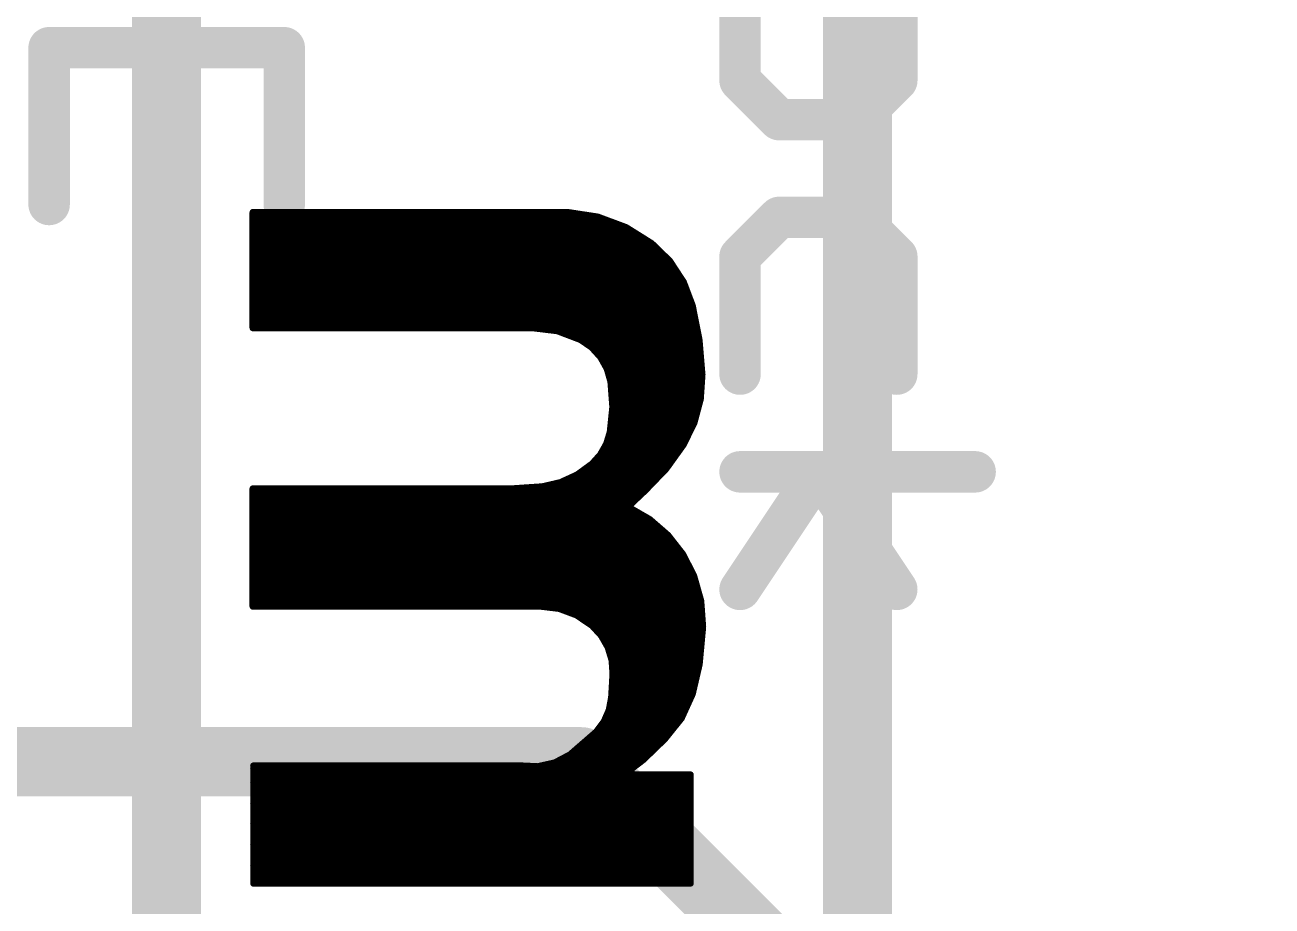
# Model space of a CAD drawing. Extents: x 0 to 108, y -13 to 32.
# Drawn here: x 13.449 to 18.034, y 22.202 to 25.442 of the extents above; entities that cross this region are included whole.
import ezdxf

# ---------------------------------------------------------------- set-up
doc = ezdxf.new("R2010")
doc.units = 0
for name, color, linetype in [('1', 12, 'CONTINUOUS'), ('16', 132, 'CONTINUOUS'), ('21', 41, 'CONTINUOUS'), ('22', 40, 'CONTINUOUS')]:
    doc.layers.add(name, color=color, linetype=linetype)

msp = doc.modelspace()

# ---------------------------------------------------------------- linework, layer by layer
at = {"layer": '1', "const_width": 0.254}
for points in [[(2.667, 22.733), (15.494, 22.733)], [(15.494, 22.733), (17.907, 20.32)]]:
    msp.add_lwpolyline(points, dxfattribs=at)
at = {"layer": '1', "const_width": 0.127}
for points in [[(15.5389, 22.7779, 1), (15.4491, 22.6881)], [(15.494, 22.6695, 1), (15.494, 22.7965)]]:
    msp.add_lwpolyline(points, format="xyb", dxfattribs=at)
at = {"layer": '16', "const_width": 0.254}
for points in [[(13.97, 14.859), (13.97, 29.21)], [(16.51, 14.732), (16.51, 29.21)]]:
    msp.add_lwpolyline(points, dxfattribs=at)
at = {"layer": '21', "const_width": 0.1524}
for points in [[(16.0782, 25.5255), (16.0782, 25.2374)], [(16.6544, 25.2374), (16.6544, 25.5255)], [(14.4025, 25.3578), (13.5382, 25.3578)], [(13.5382, 25.3578), (13.5382, 24.7815)], [(13.9704, 25.3578), (13.9704, 25.0697)], [(14.4025, 24.7815), (14.4025, 25.3578)], [(16.0782, 25.2374), (16.2223, 25.0934)], [(16.5104, 25.0934), (16.6544, 25.2374)], [(16.2223, 25.0934), (16.5104, 25.0934)], [(16.2223, 24.7341), (16.0782, 24.59)], [(16.5104, 24.7341), (16.2223, 24.7341)], [(16.6544, 24.59), (16.5104, 24.7341)], [(16.0782, 24.59), (16.0782, 24.1579)], [(16.6544, 24.1579), (16.6544, 24.59)], [(16.0782, 23.7986), (16.9425, 23.7986)], [(16.0782, 23.3664), (16.3663, 23.7986)], [(16.3663, 23.7986), (16.6544, 23.3664)]]:
    msp.add_lwpolyline(points, dxfattribs=at)
at = {"layer": '21', "const_width": 0.0762}
for points in [[(13.5382, 25.3959, 1), (13.5382, 25.3197)], [(13.5763, 25.3578, 1), (13.5001, 25.3578)], [(14.0085, 25.3578, 1), (13.9323, 25.3578)], [(14.4406, 25.3578, 1), (14.3644, 25.3578)], [(14.4025, 25.3197, 1), (14.4025, 25.3959)], [(16.1051, 25.2644, 1), (16.0513, 25.2105)], [(16.6814, 25.2105, 1), (16.6275, 25.2644)], [(16.0401, 25.2374, 1), (16.1163, 25.2374)], [(16.6163, 25.2374, 1), (16.6925, 25.2374)], [(16.2223, 25.1315, 1), (16.2223, 25.0553)], [(16.1953, 25.0664, 1), (16.2492, 25.1203)], [(16.4834, 25.1203, 1), (16.5373, 25.0664)], [(16.5104, 25.0553, 1), (16.5104, 25.1315)], [(13.9323, 25.0697, 1), (14.0085, 25.0697)], [(13.5001, 24.7815, 1), (13.5763, 24.7815)], [(14.3644, 24.7815, 1), (14.4406, 24.7815)], [(16.2223, 24.7722, 1), (16.2223, 24.696)], [(16.2492, 24.7071, 1), (16.1953, 24.761)], [(16.5373, 24.761, 1), (16.4834, 24.7071)], [(16.5104, 24.696, 1), (16.5104, 24.7722)], [(16.1163, 24.59, 1), (16.0401, 24.59)], [(16.6925, 24.59, 1), (16.6163, 24.59)], [(16.0513, 24.617, 1), (16.1051, 24.5631)], [(16.6275, 24.5631, 1), (16.6814, 24.617)], [(16.0401, 24.1579, 1), (16.1163, 24.1579)], [(16.6163, 24.1579, 1), (16.6925, 24.1579)], [(16.0782, 23.8367, 1), (16.0782, 23.7605)], [(16.398, 23.8197, 1), (16.3346, 23.7774)], [(16.398, 23.7774, 1), (16.3346, 23.8197)], [(16.9425, 23.7605, 1), (16.9425, 23.8367)], [(16.0465, 23.3875, 1), (16.1099, 23.3453)], [(16.6227, 23.3453, 1), (16.6861, 23.3875)]]:
    msp.add_lwpolyline(points, format="xyb", dxfattribs=at)
at = {"layer": '22', "const_width": 0.0127}
for points in [[(14.2875, 24.7587, 1), (14.2875, 24.746)], [(14.2939, 24.7523, 1), (14.2812, 24.7523)], [(15.4467, 24.7586, 1), (15.4447, 24.746)], [(15.4457, 24.746, 1), (15.4457, 24.7587)], [(14.2875, 24.746, 1), (14.2875, 24.7333)], [(14.2875, 24.7206, 1), (14.2875, 24.7079)], [(15.5284, 24.7333, 1), (15.5284, 24.746)], [(15.5575, 24.7414, 1), (15.553, 24.7295)], [(15.5543, 24.7292, 1), (15.5562, 24.7417)], [(15.6125, 24.7079, 1), (15.6125, 24.7206)], [(14.2875, 24.6952, 1), (14.2875, 24.6824)], [(14.2875, 24.6698, 1), (14.2875, 24.6571)], [(15.6625, 24.7022, 1), (15.6558, 24.6915)], [(15.6569, 24.6909, 1), (15.6614, 24.7028)], [(15.672, 24.6824, 1), (15.672, 24.6952)], [(15.7125, 24.6571, 1), (15.7125, 24.6698)], [(14.2875, 24.6444, 1), (14.2875, 24.6317)], [(14.2875, 24.619, 1), (14.2875, 24.6062)], [(15.7575, 24.6426, 1), (15.7487, 24.6334)], [(15.7497, 24.6326, 1), (15.7565, 24.6434)], [(15.7531, 24.6317, 1), (15.7531, 24.6444)], [(15.7792, 24.6062, 1), (15.7792, 24.619)], [(14.2875, 24.5936, 1), (14.2875, 24.5809)], [(14.2875, 24.5682, 1), (14.2875, 24.5555)], [(15.8054, 24.5809, 1), (15.8054, 24.5936)], [(15.8248, 24.577, 1), (15.8142, 24.57)], [(15.8151, 24.5689, 1), (15.8239, 24.578)], [(15.8272, 24.5555, 1), (15.8272, 24.5682)], [(14.2875, 24.5428, 1), (14.2875, 24.53)], [(15.8438, 24.53, 1), (15.8438, 24.5428)], [(14.2875, 24.5174, 1), (14.2875, 24.5047)], [(14.2875, 24.492, 1), (14.2875, 24.4793)], [(15.8604, 24.5047, 1), (15.8604, 24.5174)], [(15.8762, 24.4983, 1), (15.8643, 24.4938)], [(15.8649, 24.4926, 1), (15.8756, 24.4995)], [(15.8742, 24.4793, 1), (15.8742, 24.492)], [(14.2875, 24.4666, 1), (14.2875, 24.4538)], [(14.2875, 24.4412, 1), (14.2875, 24.4285)], [(15.8838, 24.4538, 1), (15.8838, 24.4666)], [(15.8933, 24.4285, 1), (15.8933, 24.4412)], [(14.2875, 24.4158, 1), (14.2875, 24.4031)], [(14.2875, 24.3904, 1), (14.2875, 24.3776)], [(15.9091, 24.4106, 1), (15.8967, 24.4082)], [(15.897, 24.4072, 1), (15.9088, 24.4116)], [(15.9029, 24.4031, 1), (15.9029, 24.4158)], [(15.9079, 24.3776, 1), (15.9079, 24.3904)], [(14.2875, 24.365, 1), (14.2875, 24.3523)], [(14.2875, 24.3396, 1), (14.2875, 24.3269)], [(15.9129, 24.3523, 1), (15.9129, 24.365)], [(15.9179, 24.3269, 1), (15.9179, 24.3396)], [(14.2875, 24.3345, 1), (14.2875, 24.3218)], [(14.2812, 24.3281, 1), (14.2939, 24.3281)], [(15.317, 24.3344, 1), (15.3154, 24.3218)], [(15.3162, 24.3218, 1), (15.3162, 24.3345)], [(15.4087, 24.3231, 1), (15.4042, 24.3112)], [(15.4057, 24.3108, 1), (15.4072, 24.3235)], [(15.4311, 24.3142, 1), (15.4311, 24.3014)], [(15.923, 24.3014, 1), (15.923, 24.3142)], [(15.4951, 24.2901, 1), (15.4879, 24.2797)], [(15.4952, 24.2888, 1), (15.4952, 24.2761)], [(15.4892, 24.279, 1), (15.4938, 24.2908)], [(15.5323, 24.2634, 1), (15.5323, 24.2507)], [(15.537, 24.2613, 1), (15.5276, 24.2528)], [(15.5287, 24.2518, 1), (15.5359, 24.2623)], [(15.9341, 24.2839, 1), (15.9215, 24.2829)], [(15.9216, 24.2822, 1), (15.934, 24.2846)], [(15.9279, 24.2761, 1), (15.9279, 24.2888)], [(15.93, 24.2507, 1), (15.93, 24.2634)], [(15.5555, 24.238, 1), (15.5555, 24.2252)], [(15.5711, 24.2237, 1), (15.56, 24.2175)], [(15.5609, 24.2163, 1), (15.5703, 24.2249)], [(15.5736, 24.2126, 1), (15.5736, 24.1999)], [(15.9321, 24.2252, 1), (15.9321, 24.238)], [(15.9342, 24.1999, 1), (15.9342, 24.2126)], [(15.5878, 24.1872, 1), (15.5878, 24.1745)], [(15.5958, 24.1792, 1), (15.5835, 24.1757)], [(15.5841, 24.1744, 1), (15.5952, 24.1806)], [(15.596, 24.1618, 1), (15.596, 24.149)], [(15.9448, 24.155, 1), (15.9322, 24.1558)], [(15.9322, 24.1549, 1), (15.9448, 24.1559)], [(15.9364, 24.1745, 1), (15.9364, 24.1872)], [(15.9385, 24.149, 1), (15.9385, 24.1618)], [(15.6095, 24.1305, 1), (15.5969, 24.1295)], [(15.6032, 24.1364, 1), (15.6032, 24.1237)], [(15.5971, 24.1283, 1), (15.6093, 24.1317)], [(15.6051, 24.111, 1), (15.6051, 24.0983)], [(15.935, 24.0983, 1), (15.935, 24.111)], [(15.9368, 24.1237, 1), (15.9368, 24.1364)], [(15.607, 24.0856, 1), (15.607, 24.0728)], [(15.926, 24.0664, 1), (15.9387, 24.0656)], [(15.9385, 24.0644, 1), (15.9262, 24.0676)], [(15.9333, 24.0728, 1), (15.9333, 24.0856)], [(15.6089, 24.0602, 1), (15.6089, 24.0475)], [(15.6093, 24.0348, 1), (15.6093, 24.0221)], [(15.6165, 24.0365, 1), (15.6038, 24.0378)], [(15.6038, 24.0367, 1), (15.6165, 24.0377)], [(15.9223, 24.0221, 1), (15.9223, 24.0348)], [(15.9291, 24.0475, 1), (15.9291, 24.0602)], [(15.6041, 23.984, 1), (15.6041, 23.9713)], [(15.6067, 24.0094, 1), (15.6067, 23.9966)], [(15.9031, 23.9811, 1), (15.9153, 23.9778)], [(15.9149, 23.9766, 1), (15.9035, 23.9822)], [(15.9083, 23.9713, 1), (15.9083, 23.984)], [(15.9155, 23.9966, 1), (15.9155, 24.0094)], [(15.5952, 23.9332, 1), (15.5952, 23.9204)], [(15.5944, 23.9452, 1), (15.607, 23.944)], [(15.6068, 23.9427, 1), (15.5946, 23.9465)], [(15.6015, 23.9586, 1), (15.6015, 23.9459)], [(15.8835, 23.9204, 1), (15.8835, 23.9332)], [(15.8959, 23.9459, 1), (15.8959, 23.9586)], [(15.5732, 23.8824, 1), (15.5732, 23.8697)], [(15.5813, 23.903, 1), (15.5934, 23.8993)], [(15.5875, 23.9078, 1), (15.5875, 23.8951)], [(15.5929, 23.898, 1), (15.5818, 23.9042)], [(15.8535, 23.8697, 1), (15.8535, 23.8824)], [(15.8642, 23.9017, 1), (15.8756, 23.8961)], [(15.8751, 23.8952, 1), (15.8647, 23.9026)], [(15.8711, 23.8951, 1), (15.8711, 23.9078)], [(15.5552, 23.857, 1), (15.5552, 23.8442)], [(15.5595, 23.8647, 1), (15.5705, 23.8584)], [(15.5697, 23.8573, 1), (15.5603, 23.8658)], [(15.8352, 23.8442, 1), (15.8352, 23.857)], [(15.476, 23.7928, 1), (15.4835, 23.7825)], [(15.4824, 23.7819, 1), (15.4771, 23.7934)], [(15.4964, 23.8062, 1), (15.4964, 23.7934)], [(15.5312, 23.8316, 1), (15.5312, 23.8189)], [(15.5299, 23.8319, 1), (15.5393, 23.8235)], [(15.5383, 23.8226, 1), (15.5309, 23.8328)], [(15.7963, 23.7934, 1), (15.7963, 23.8062)], [(15.8009, 23.8137, 1), (15.8113, 23.8063)], [(15.8107, 23.8056, 1), (15.8015, 23.8144)], [(15.817, 23.8189, 1), (15.817, 23.8316)], [(14.2875, 23.7427, 1), (14.2875, 23.7299)], [(14.2939, 23.7363, 1), (14.2812, 23.7363)], [(15.2396, 23.7426, 1), (15.2404, 23.73)], [(15.24, 23.7299, 1), (15.24, 23.7427)], [(15.3504, 23.7501, 1), (15.3532, 23.7377)], [(15.3522, 23.7376, 1), (15.3514, 23.7502)], [(15.3737, 23.7554, 1), (15.3737, 23.7427)], [(15.4153, 23.7651, 1), (15.4206, 23.7536)], [(15.4194, 23.7531, 1), (15.4165, 23.7655)], [(15.4508, 23.7808, 1), (15.4508, 23.768)], [(15.7473, 23.7427, 1), (15.7473, 23.7554)], [(15.7718, 23.768, 1), (15.7718, 23.7808)], [(14.2875, 23.73, 1), (14.2875, 23.7172)], [(14.2875, 23.7046, 1), (14.2875, 23.6918)], [(15.6954, 23.6918, 1), (15.6954, 23.7046)], [(15.7222, 23.7172, 1), (15.7222, 23.73)], [(15.7256, 23.7356, 1), (15.7348, 23.7268)], [(15.7346, 23.7266, 1), (15.7258, 23.7358)], [(14.2875, 23.6538, 1), (14.2875, 23.641)], [(14.2875, 23.6792, 1), (14.2875, 23.6665)], [(15.6725, 23.6732, 1), (15.6661, 23.6622)], [(15.6631, 23.6689, 1), (15.6755, 23.6665)], [(15.665, 23.676, 1), (15.6755, 23.6689)], [(15.6765, 23.6712, 1), (15.664, 23.6736)], [(15.6684, 23.6809, 1), (15.6774, 23.6719)], [(15.6782, 23.6729, 1), (15.6676, 23.6799)], [(15.6705, 23.6665, 1), (15.6705, 23.6792)], [(15.6776, 23.6901, 1), (15.6864, 23.6809)], [(15.6865, 23.681, 1), (15.6775, 23.69)], [(15.7044, 23.641, 1), (15.7044, 23.6538)], [(14.2875, 23.6284, 1), (14.2875, 23.6156)], [(15.7503, 23.6281, 1), (15.7419, 23.6185)], [(15.7429, 23.6178, 1), (15.7493, 23.6288)], [(15.7476, 23.6156, 1), (15.7476, 23.6284)], [(14.2875, 23.603, 1), (14.2875, 23.5903)], [(14.2875, 23.5776, 1), (14.2875, 23.5648)], [(15.7768, 23.5903, 1), (15.7768, 23.603)], [(15.8061, 23.5648, 1), (15.8061, 23.5776)], [(15.818, 23.5691, 1), (15.808, 23.5612)], [(15.8089, 23.5604, 1), (15.8172, 23.5699)], [(14.2875, 23.5522, 1), (14.2875, 23.5394)], [(14.2875, 23.5268, 1), (14.2875, 23.5141)], [(15.8282, 23.5394, 1), (15.8282, 23.5522)], [(15.848, 23.5141, 1), (15.848, 23.5268)], [(14.2875, 23.5014, 1), (14.2875, 23.4886)], [(14.2875, 23.476, 1), (14.2875, 23.4632)], [(15.8733, 23.4982, 1), (15.862, 23.4924)], [(15.8627, 23.4914, 1), (15.8727, 23.4992)], [(15.8678, 23.4886, 1), (15.8678, 23.5014)], [(15.8808, 23.4632, 1), (15.8808, 23.476)], [(14.2875, 23.4506, 1), (14.2875, 23.4379)], [(14.2875, 23.4252, 1), (14.2875, 23.4124)], [(15.8938, 23.4379, 1), (15.8938, 23.4506)], [(15.9141, 23.418, 1), (15.9019, 23.4146)], [(15.9067, 23.4124, 1), (15.9067, 23.4252)], [(14.2875, 23.3998, 1), (14.2875, 23.387)], [(15.9023, 23.4134, 1), (15.9137, 23.4192)], [(15.9145, 23.387, 1), (15.9145, 23.3998)], [(14.2875, 23.3744, 1), (14.2875, 23.3617)], [(14.2875, 23.349, 1), (14.2875, 23.3362)], [(15.9216, 23.3617, 1), (15.9216, 23.3744)], [(15.9404, 23.3244, 1), (15.9277, 23.3235)], [(15.9288, 23.3362, 1), (15.9288, 23.349)], [(14.2875, 23.3236, 1), (14.2875, 23.3108)], [(14.2875, 23.3109, 1), (14.2875, 23.2981)], [(14.2812, 23.3045, 1), (14.2939, 23.3045)], [(15.3449, 23.3108, 1), (15.3433, 23.2982)], [(15.3441, 23.2981, 1), (15.3441, 23.3109)], [(15.4149, 23.3022, 1), (15.4105, 23.2903)], [(15.4119, 23.29, 1), (15.4134, 23.3026)], [(15.4247, 23.2982, 1), (15.4247, 23.2855)], [(15.9279, 23.3223, 1), (15.9402, 23.3257)], [(15.9346, 23.3108, 1), (15.9346, 23.3236)], [(15.9364, 23.2855, 1), (15.9364, 23.2982)], [(15.481, 23.2774, 1), (15.4738, 23.2669)], [(15.4752, 23.2662, 1), (15.4796, 23.2781)], [(15.4859, 23.2728, 1), (15.4859, 23.26)], [(15.5234, 23.2474, 1), (15.5234, 23.2346)], [(15.5393, 23.2377, 1), (15.5299, 23.2291)], [(15.531, 23.2281, 1), (15.5382, 23.2387)], [(15.9382, 23.26, 1), (15.9382, 23.2728)], [(15.9401, 23.2346, 1), (15.9401, 23.2474)], [(15.551, 23.222, 1), (15.551, 23.2093)], [(15.5739, 23.1998, 1), (15.5629, 23.1935)], [(15.5637, 23.1923, 1), (15.5731, 23.2009)], [(15.5721, 23.1966, 1), (15.5721, 23.1838)], [(15.9347, 23.2278, 1), (15.9473, 23.2288)], [(15.9473, 23.2277, 1), (15.9347, 23.2289)], [(15.9375, 23.1838, 1), (15.9375, 23.1966)], [(15.9398, 23.2093, 1), (15.9398, 23.222)], [(15.5865, 23.1712, 1), (15.5865, 23.1584)], [(15.5992, 23.1551, 1), (15.587, 23.1514)], [(15.5876, 23.1501, 1), (15.5986, 23.1564)], [(15.9351, 23.1584, 1), (15.9351, 23.1712)], [(15.5973, 23.1458, 1), (15.5973, 23.1331)], [(15.6049, 23.1204, 1), (15.6049, 23.1076)], [(15.6138, 23.1058, 1), (15.6012, 23.105)], [(15.6014, 23.1036, 1), (15.6136, 23.1073)], [(15.9304, 23.1076, 1), (15.9304, 23.1204)], [(15.9328, 23.1331, 1), (15.9328, 23.1458)], [(15.6086, 23.095, 1), (15.6086, 23.0822)], [(15.6103, 23.0696, 1), (15.6103, 23.0569)], [(15.6171, 23.0552, 1), (15.6045, 23.056)], [(15.6045, 23.0552, 1), (15.6171, 23.056)], [(15.9218, 23.0569, 1), (15.9218, 23.0696)], [(15.922, 23.0917, 1), (15.9346, 23.0905)], [(15.9345, 23.0897, 1), (15.9221, 23.0925)], [(15.9277, 23.0822, 1), (15.9277, 23.095)], [(15.6083, 23.0188, 1), (15.6083, 23.006)], [(15.6098, 23.0442, 1), (15.6098, 23.0314)], [(15.91, 23.006, 1), (15.91, 23.0188)], [(15.9159, 23.0314, 1), (15.9159, 23.0442)], [(15.6044, 22.968, 1), (15.6044, 22.9552)], [(15.5995, 22.9696, 1), (15.6121, 22.9688)], [(15.612, 22.968, 1), (15.5996, 22.9704)], [(15.6068, 22.9934, 1), (15.6068, 22.9807)], [(15.8937, 22.9552, 1), (15.8937, 22.968)], [(15.8967, 22.9833, 1), (15.9091, 22.9805)], [(15.9087, 22.9793, 1), (15.8971, 22.9845)], [(15.9041, 22.9807, 1), (15.9041, 22.9934)], [(15.5918, 22.9172, 1), (15.5918, 22.9045)], [(15.5909, 22.9241, 1), (15.6034, 22.9218)], [(15.603, 22.9204, 1), (15.5913, 22.9255)], [(15.5996, 22.9426, 1), (15.5996, 22.9298)], [(15.8706, 22.9045, 1), (15.8706, 22.9172)], [(15.8821, 22.9298, 1), (15.8821, 22.9426)], [(15.5724, 22.8824, 1), (15.584, 22.8773)], [(15.5833, 22.876, 1), (15.5731, 22.8837)], [(15.5806, 22.8918, 1), (15.5806, 22.879)], [(15.8567, 22.8956, 1), (15.8682, 22.8903)], [(15.8564, 22.879, 1), (15.8564, 22.8918)], [(15.8674, 22.889, 1), (15.8575, 22.8969)], [(15.5412, 22.841, 1), (15.5412, 22.8283)], [(15.5448, 22.846, 1), (15.555, 22.8384)], [(15.5541, 22.8374, 1), (15.5457, 22.847)], [(15.5633, 22.8664, 1), (15.5633, 22.8536)], [(15.8156, 22.8283, 1), (15.8156, 22.841)], [(15.836, 22.8536, 1), (15.836, 22.8664)], [(15.4827, 22.7902, 1), (15.4827, 22.7774)], [(15.5119, 22.8156, 1), (15.5119, 22.8028)], [(15.7672, 22.7774, 1), (15.7672, 22.7902)], [(15.7934, 22.8028, 1), (15.7934, 22.8156)], [(15.7963, 22.8208, 1), (15.8063, 22.8128)], [(15.8057, 22.8122, 1), (15.7969, 22.8214)], [(15.3939, 22.7342, 1), (15.3998, 22.723)], [(15.3982, 22.7224, 1), (15.3954, 22.7348)], [(15.4052, 22.7394, 1), (15.4052, 22.7266)], [(15.4534, 22.7648, 1), (15.4534, 22.7521)], [(15.4492, 22.7632, 1), (15.4576, 22.7536)], [(15.4564, 22.7528, 1), (15.4504, 22.764)], [(15.7127, 22.7266, 1), (15.7127, 22.7394)], [(15.7182, 22.7452, 1), (15.727, 22.736)], [(15.7265, 22.7356, 1), (15.7187, 22.7456)], [(15.741, 22.7521, 1), (15.741, 22.7648)], [(14.29, 22.7242, 1), (14.29, 22.7114)], [(14.29, 22.714, 1), (14.29, 22.7012)], [(14.29, 22.6886, 1), (14.29, 22.6759)], [(14.2964, 22.7178, 1), (14.2837, 22.7178)], [(15.2708, 22.7241, 1), (15.2702, 22.7115)], [(15.2705, 22.7114, 1), (15.2705, 22.7242)], [(15.333, 22.7209, 1), (15.3358, 22.7085)], [(15.3341, 22.7084, 1), (15.3347, 22.7211)], [(15.6743, 22.6911, 1), (15.6743, 22.6783)], [(15.6755, 22.7126, 1), (15.6833, 22.7026)], [(15.6856, 22.7062, 1), (15.6732, 22.709)], [(15.6794, 22.7012, 1), (15.6794, 22.714)], [(15.9017, 22.6847, 1), (15.889, 22.6847)], [(15.8953, 22.6783, 1), (15.8953, 22.6911)], [(15.8953, 22.6759, 1), (15.8953, 22.6886)], [(14.29, 22.6632, 1), (14.29, 22.6504)], [(15.6681, 22.6861, 1), (15.6805, 22.6833)], [(15.8953, 22.6504, 1), (15.8953, 22.6632)], [(14.29, 22.6378, 1), (14.29, 22.6251)], [(14.29, 22.6124, 1), (14.29, 22.5997)], [(15.8953, 22.6251, 1), (15.8953, 22.6378)], [(15.8953, 22.5997, 1), (15.8953, 22.6124)], [(14.29, 22.587, 1), (14.29, 22.5742)], [(14.29, 22.5616, 1), (14.29, 22.5489)], [(15.8953, 22.5742, 1), (15.8953, 22.587)], [(15.8953, 22.5489, 1), (15.8953, 22.5616)], [(14.29, 22.5362, 1), (14.29, 22.5235)], [(14.29, 22.5108, 1), (14.29, 22.498)], [(15.8953, 22.5235, 1), (15.8953, 22.5362)], [(15.8953, 22.498, 1), (15.8953, 22.5108)], [(14.29, 22.4854, 1), (14.29, 22.4727)], [(14.29, 22.46, 1), (14.29, 22.4473)], [(15.8953, 22.4727, 1), (15.8953, 22.4854)], [(15.8953, 22.4473, 1), (15.8953, 22.46)], [(14.29, 22.4346, 1), (14.29, 22.4218)], [(15.8953, 22.4218, 1), (15.8953, 22.4346)], [(14.29, 22.4092, 1), (14.29, 22.3965)], [(14.29, 22.3838, 1), (14.29, 22.3711)], [(15.8953, 22.3965, 1), (15.8953, 22.4092)], [(15.8953, 22.3711, 1), (15.8953, 22.3838)], [(14.29, 22.3584, 1), (14.29, 22.3456)], [(14.29, 22.333, 1), (14.29, 22.3203)], [(15.8953, 22.3456, 1), (15.8953, 22.3584)], [(15.8953, 22.3203, 1), (15.8953, 22.333)], [(14.29, 22.3076, 1), (14.29, 22.2949)], [(14.29, 22.2924, 1), (14.29, 22.2797)], [(14.2837, 22.286, 1), (14.2964, 22.286)], [(15.889, 22.286, 1), (15.9017, 22.286)], [(15.8953, 22.2949, 1), (15.8953, 22.3076)], [(15.8953, 22.2797, 1), (15.8953, 22.2924)]]:
    msp.add_lwpolyline(points, format="xyb", dxfattribs=at)
at = {"layer": '22', "const_width": 0.0254}
for points in [[(15.4457, 24.7523), (14.2875, 24.7523)], [(14.2875, 24.7523), (14.2875, 24.3281)], [(15.5553, 24.7355), (15.4457, 24.7523)], [(14.2875, 24.7396), (15.5284, 24.7396)], [(14.2875, 24.7142), (15.6125, 24.7142)], [(15.6592, 24.6968), (15.5553, 24.7355)], [(14.2875, 24.6888), (15.672, 24.6888)], [(14.2875, 24.6634), (15.7125, 24.6634)], [(15.7531, 24.638), (15.6592, 24.6968)], [(14.2875, 24.638), (15.7531, 24.638)], [(14.2875, 24.6126), (15.7792, 24.6126)], [(15.8195, 24.5735), (15.7531, 24.638)], [(14.2875, 24.5872), (15.8054, 24.5872)], [(14.2875, 24.5618), (15.8272, 24.5618)], [(15.8702, 24.496), (15.8195, 24.5735)], [(14.2875, 24.5364), (15.8438, 24.5364)], [(14.2875, 24.511), (15.8604, 24.511)], [(14.2875, 24.4856), (15.8742, 24.4856)], [(15.9029, 24.4094), (15.8702, 24.496)], [(14.2875, 24.4602), (15.8838, 24.4602)], [(14.2875, 24.4348), (15.8933, 24.4348)], [(14.2875, 24.4094), (15.9029, 24.4094)], [(14.2875, 24.384), (15.9079, 24.384)], [(15.9278, 24.2834), (15.9029, 24.4094)], [(14.2875, 24.3586), (15.9129, 24.3586)], [(14.2875, 24.3332), (15.9179, 24.3332)], [(14.2875, 24.3281), (15.3162, 24.3281)], [(15.3162, 24.3281), (15.4065, 24.3171)], [(15.4065, 24.3171), (15.4915, 24.2849)], [(15.4311, 24.3078), (15.923, 24.3078)], [(15.4915, 24.2849), (15.5323, 24.2571)], [(15.4952, 24.2824), (15.9279, 24.2824)], [(15.5323, 24.2571), (15.5656, 24.2206)], [(15.5323, 24.257), (15.93, 24.257)], [(15.9385, 24.1554), (15.9278, 24.2834)], [(15.5555, 24.2316), (15.9321, 24.2316)], [(15.5656, 24.2206), (15.5897, 24.1775)], [(15.5736, 24.2062), (15.9342, 24.2062)], [(15.5878, 24.1808), (15.9364, 24.1808)], [(15.5897, 24.1775), (15.6032, 24.13)], [(15.596, 24.1554), (15.9385, 24.1554)], [(15.9324, 24.066), (15.9385, 24.1554)], [(15.6032, 24.13), (15.6102, 24.0372)], [(15.6032, 24.13), (15.9368, 24.13)], [(15.6051, 24.1046), (15.935, 24.1046)], [(15.607, 24.0792), (15.9333, 24.0792)], [(15.9092, 23.9794), (15.9324, 24.066)], [(15.6102, 24.0372), (15.6007, 23.9446)], [(15.6089, 24.0538), (15.9291, 24.0538)], [(15.6093, 24.0284), (15.9223, 24.0284)], [(15.6041, 23.9776), (15.9083, 23.9776)], [(15.6067, 24.003), (15.9155, 24.003)], [(15.8699, 23.8989), (15.9092, 23.9794)], [(15.6007, 23.9446), (15.5874, 23.9011)], [(15.5952, 23.9268), (15.8835, 23.9268)], [(15.6015, 23.9522), (15.8959, 23.9522)], [(15.5874, 23.9011), (15.565, 23.8615)], [(15.5732, 23.876), (15.8535, 23.876)], [(15.5875, 23.9014), (15.8711, 23.9014)], [(15.8061, 23.81), (15.8699, 23.8989)], [(15.565, 23.8615), (15.5346, 23.8277)], [(15.5552, 23.8506), (15.8352, 23.8506)], [(15.4797, 23.7876), (15.418, 23.7593)], [(15.5346, 23.8277), (15.4797, 23.7876)], [(15.4964, 23.7998), (15.7963, 23.7998)], [(15.5312, 23.8252), (15.817, 23.8252)], [(15.7302, 23.7312), (15.8061, 23.81)], [(15.24, 23.7363), (14.2875, 23.7363)], [(14.2875, 23.7363), (14.2875, 23.3045)], [(15.3518, 23.7439), (15.24, 23.7363)], [(15.418, 23.7593), (15.3518, 23.7439)], [(15.3737, 23.749), (15.7473, 23.749)], [(15.4508, 23.7744), (15.7718, 23.7744)], [(14.2875, 23.7236), (15.7222, 23.7236)], [(14.2875, 23.6982), (15.6954, 23.6982)], [(15.682, 23.6855), (15.7302, 23.7312)], [(14.2875, 23.6728), (15.6705, 23.6728)], [(14.2875, 23.6474), (15.7044, 23.6474)], [(15.6693, 23.6677), (15.6702, 23.6724)], [(15.7461, 23.6233), (15.6693, 23.6677)], [(15.6702, 23.6724), (15.6729, 23.6764)], [(15.6729, 23.6764), (15.682, 23.6855)], [(14.2875, 23.622), (15.7476, 23.622)], [(15.813, 23.5652), (15.7461, 23.6233)], [(14.2875, 23.5966), (15.7768, 23.5966)], [(14.2875, 23.5712), (15.8061, 23.5712)], [(15.8677, 23.4953), (15.813, 23.5652)], [(14.2875, 23.5458), (15.8282, 23.5458)], [(14.2875, 23.5204), (15.848, 23.5204)], [(14.2875, 23.495), (15.8678, 23.495)], [(14.2875, 23.4696), (15.8808, 23.4696)], [(15.908, 23.4163), (15.8677, 23.4953)], [(14.2875, 23.4442), (15.8938, 23.4442)], [(14.2875, 23.4188), (15.9067, 23.4188)], [(15.9341, 23.324), (15.908, 23.4163)], [(14.2875, 23.3934), (15.9145, 23.3934)], [(14.2875, 23.368), (15.9216, 23.368)], [(14.2875, 23.3426), (15.9288, 23.3426)], [(15.941, 23.2283), (15.9341, 23.324)], [(14.2875, 23.3172), (15.9346, 23.3172)], [(14.2875, 23.3045), (15.3441, 23.3045)], [(15.3441, 23.3045), (15.4127, 23.2963)], [(15.4127, 23.2963), (15.4774, 23.2721)], [(15.4247, 23.2918), (15.9364, 23.2918)], [(15.4774, 23.2721), (15.5346, 23.2334)], [(15.4859, 23.2664), (15.9382, 23.2664)], [(15.5234, 23.241), (15.9401, 23.241)], [(15.5346, 23.2334), (15.5684, 23.1966)], [(15.551, 23.2156), (15.9398, 23.2156)], [(15.5684, 23.1966), (15.5931, 23.1533)], [(15.5721, 23.1902), (15.9375, 23.1902)], [(15.9283, 23.0911), (15.941, 23.2283)], [(15.5865, 23.1648), (15.9351, 23.1648)], [(15.5931, 23.1533), (15.6075, 23.1054)], [(15.5973, 23.1394), (15.9328, 23.1394)], [(15.6049, 23.114), (15.9304, 23.114)], [(15.6075, 23.1054), (15.6108, 23.0556)], [(15.6108, 23.0556), (15.6058, 22.9692)], [(15.6086, 23.0886), (15.9277, 23.0886)], [(15.6103, 23.0632), (15.9218, 23.0632)], [(15.9029, 22.9819), (15.9283, 23.0911)], [(15.6083, 23.0124), (15.91, 23.0124)], [(15.6098, 23.0378), (15.9159, 23.0378)], [(15.6058, 22.9692), (15.5971, 22.9229)], [(15.6044, 22.9616), (15.8937, 22.9616)], [(15.6068, 22.987), (15.9041, 22.987)], [(15.8625, 22.893), (15.9029, 22.9819)], [(15.5971, 22.9229), (15.5782, 22.8798)], [(15.5918, 22.9108), (15.8706, 22.9108)], [(15.5996, 22.9362), (15.8821, 22.9362)], [(15.5782, 22.8798), (15.5499, 22.8422)], [(15.5806, 22.8854), (15.8564, 22.8854)], [(15.8013, 22.8168), (15.8625, 22.893)], [(15.5499, 22.8422), (15.4534, 22.7584)], [(15.5412, 22.8346), (15.8156, 22.8346)], [(15.5633, 22.86), (15.836, 22.86)], [(15.4827, 22.7838), (15.7672, 22.7838)], [(15.5119, 22.8092), (15.7934, 22.8092)], [(15.7226, 22.7406), (15.8013, 22.8168)], [(15.3968, 22.7286), (15.3344, 22.7147)], [(15.4534, 22.7584), (15.3968, 22.7286)], [(15.4052, 22.733), (15.7127, 22.733)], [(15.4534, 22.7584), (15.741, 22.7584)], [(15.6794, 22.7076), (15.7226, 22.7406)], [(15.2705, 22.7178), (14.29, 22.7178)], [(14.29, 22.7178), (14.29, 22.286)], [(14.29, 22.7076), (15.6794, 22.7076)], [(14.29, 22.6822), (15.8953, 22.6822)], [(15.3344, 22.7147), (15.2705, 22.7178)], [(15.6743, 22.6847), (15.6794, 22.7076)], [(15.8953, 22.6847), (15.6743, 22.6847)], [(15.8953, 22.286), (15.8953, 22.6847)], [(14.29, 22.6568), (15.8953, 22.6568)], [(14.29, 22.6314), (15.8953, 22.6314)], [(14.29, 22.606), (15.8953, 22.606)], [(14.29, 22.5806), (15.8953, 22.5806)], [(14.29, 22.5552), (15.8953, 22.5552)], [(14.29, 22.5298), (15.8953, 22.5298)], [(14.29, 22.5044), (15.8953, 22.5044)], [(14.29, 22.479), (15.8953, 22.479)], [(14.29, 22.4536), (15.8953, 22.4536)], [(14.29, 22.4282), (15.8953, 22.4282)], [(14.29, 22.4028), (15.8953, 22.4028)], [(14.29, 22.3774), (15.8953, 22.3774)], [(14.29, 22.352), (15.8953, 22.352)], [(14.29, 22.3266), (15.8953, 22.3266)], [(14.29, 22.3012), (15.8953, 22.3012)], [(14.29, 22.286), (15.8953, 22.286)]]:
    msp.add_lwpolyline(points, dxfattribs=at)

doc.saveas('drawing.dxf')
